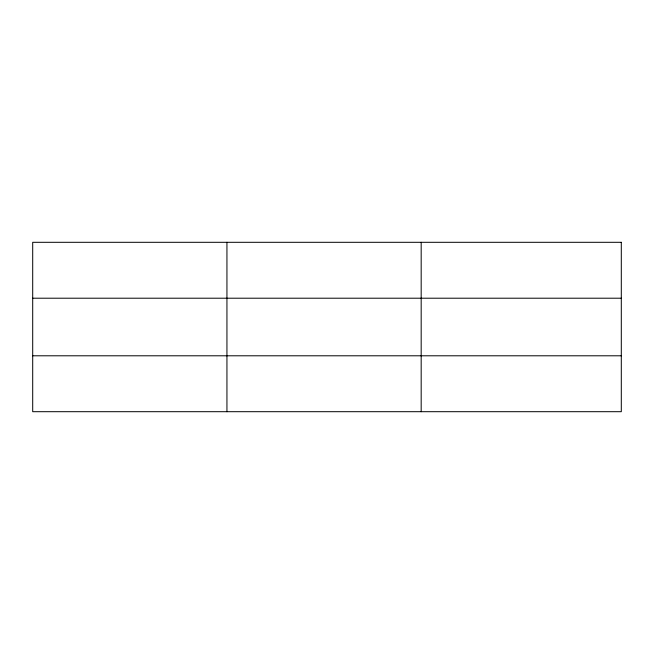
<?xml version="1.0" encoding="UTF-8"?>
<svg xmlns="http://www.w3.org/2000/svg" width="654" height="654" viewBox="0 0 654 654"><rect width="100%" height="100%" fill="white"/><g stroke="black" fill="none" stroke-linecap="round" stroke-linejoin="round"><path stroke-width="0.98" d="M226.938 411.693L226.938 242.307M421.176 411.693L421.176 242.307M32.7 298.208L621.3 298.208M32.7 355.792L621.3 355.792M621.3 242.307L32.7 242.307L32.7 411.693L621.3 411.693L621.3 242.307"/></g></svg>
